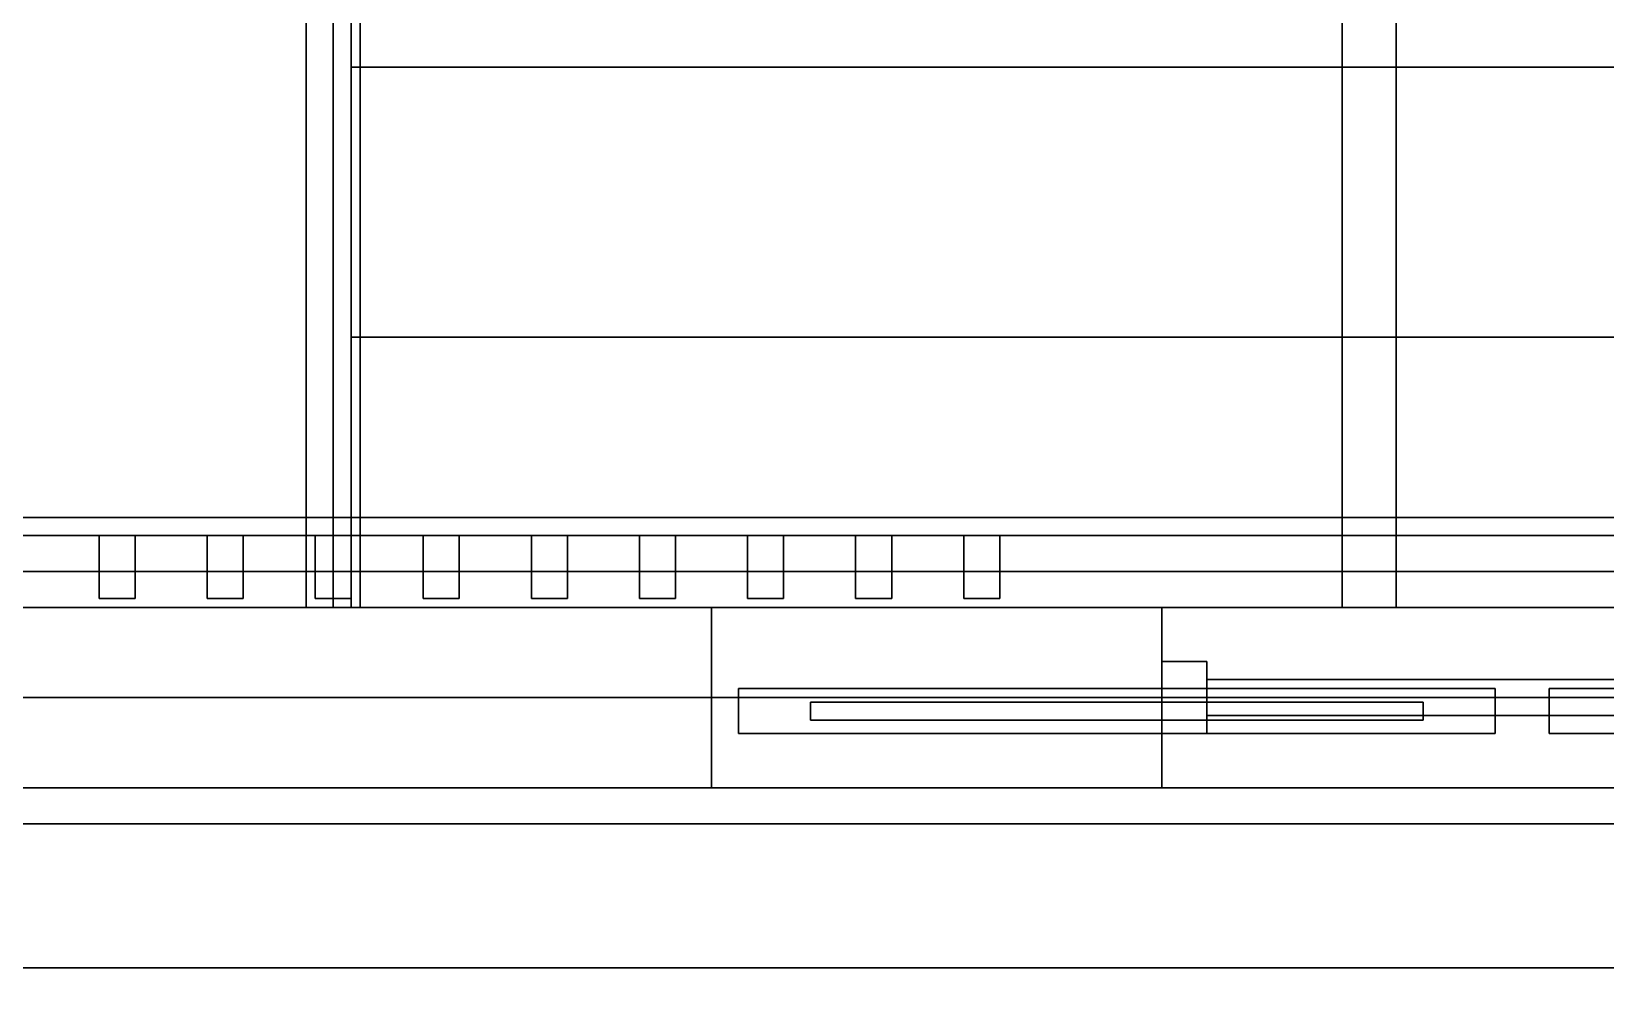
# Model space of a CAD drawing. Header units: millimetres. Extents: x -8000 to 18500, y -500 to 32500.
# Drawn here: x 1245 to 2992, y 9567 to 10640 of the extents above; entities that cross this region are included whole.
import ezdxf

# ---------------------------------------------------------------- set-up
doc = ezdxf.new("R2010")
doc.units = ezdxf.units.MM
for name, color, linetype in [('3D-CANOPY', 7, 'Continuous'), ('3D-COLUMNS', 7, 'Continuous'), ('3D-DOORS', 7, 'Continuous'), ('3D-FINISH', 7, 'Continuous'), ('3D-GLAZING', 7, 'Continuous'), ('3D-LOUVERS', 7, 'Continuous'), ('3D-PERGOLA', 7, 'Continuous'), ('3D-ROOF', 7, 'Continuous'), ('3D-SITE', 7, 'Continuous'), ('3D-SLABS', 7, 'Continuous'), ('3D-STAIRS', 7, 'Continuous'), ('3D-WALLS-EXTR', 7, 'Continuous')]:
    doc.layers.add(name, color=color, linetype=linetype)

msp = doc.modelspace()

# ---------------------------------------------------------------- linework, layer by layer
at = {"layer": '3D-CANOPY', "color": 7}
for points in [[(1580, 10000, 3400), (1580, 11630, 3400), (5020, 11630, 3400), (5020, 10000, 3400)], [(1580, 10000, 3400), (1580, 10000, 3425), (1580, 11630, 3425), (1580, 11630, 3400)], [(1580, 10000, 3425), (5020, 10000, 3425), (5020, 11630, 3425), (1580, 11630, 3425)], [(1600, 10000, 3400), (1600, 11600, 3400), (5000, 11600, 3400), (5000, 10000, 3400)], [(1600, 10000, 3400), (1600, 10000, 3530), (1600, 11600, 3530), (1600, 11600, 3400)], [(1600, 10000, 3530), (5000, 10000, 3530), (5000, 11600, 3530), (1600, 11600, 3530)], [(1580, 10000, 3400), (5020, 10000, 3400), (5020, 10000, 3425), (1580, 10000, 3425)], [(1600, 10000, 3400), (5000, 10000, 3400), (5000, 10000, 3530), (1600, 10000, 3530)]]:
    msp.add_3dface(points, dxfattribs=at)
at = {"layer": '3D-COLUMNS', "color": 7}
for points in [[(0, 9600, 3600), (0, 10000, 3600), (10000, 10000, 3600), (10000, 9600, 3600)], [(0, 10000, 3600), (0, 10000, 3800), (10000, 10000, 3800), (10000, 10000, 3600)], [(0, 9600, 3800), (10000, 9600, 3800), (10000, 10000, 3800), (0, 10000, 3800)], [(0, 9600, 3600), (10000, 9600, 3600), (10000, 9600, 3800), (0, 9600, 3800)]]:
    msp.add_3dface(points, dxfattribs=at)
at = {"layer": '3D-DOORS', "color": 7}
for points in [[(2500, 9860, 4000), (2500, 9940, 4000), (2550, 9940, 4000), (2550, 9860, 4000)], [(2500, 9940, 4000), (2500, 9940, 6500), (2550, 9940, 6500), (2550, 9940, 4000)], [(2500, 9860, 4000), (2500, 9860, 6500), (2500, 9940, 6500), (2500, 9940, 4000)], [(2500, 9860, 6500), (2550, 9860, 6500), (2550, 9940, 6500), (2500, 9940, 6500)], [(2550, 9860, 4000), (2550, 9940, 4000), (2550, 9940, 6500), (2550, 9860, 6500)], [(2030, 9860, 600), (2030, 9910, 600), (2870, 9910, 600), (2870, 9860, 600)], [(2030, 9910, 600), (2030, 9910, 2960), (2870, 9910, 2960), (2870, 9910, 600)], [(2030, 9860, 600), (2030, 9860, 2960), (2030, 9910, 2960), (2030, 9910, 600)], [(2030, 9860, 2960), (2870, 9860, 2960), (2870, 9910, 2960), (2030, 9910, 2960)], [(2870, 9860, 600), (2870, 9910, 600), (2870, 9910, 2960), (2870, 9860, 2960)], [(2930, 9860, 600), (2930, 9910, 600), (3770, 9910, 600), (3770, 9860, 600)], [(2930, 9910, 600), (2930, 9910, 2960), (3770, 9910, 2960), (3770, 9910, 600)], [(2930, 9860, 600), (2930, 9860, 2960), (2930, 9910, 2960), (2930, 9910, 600)], [(2930, 9860, 2960), (3770, 9860, 2960), (3770, 9910, 2960), (2930, 9910, 2960)], [(2030, 9860, 600), (2870, 9860, 600), (2870, 9860, 2960), (2030, 9860, 2960)], [(2500, 9860, 4000), (2550, 9860, 4000), (2550, 9860, 6500), (2500, 9860, 6500)], [(2930, 9860, 600), (3770, 9860, 600), (3770, 9860, 2960), (2930, 9860, 2960)]]:
    msp.add_3dface(points, dxfattribs=at)
at = {"layer": '3D-FINISH', "color": 7}
for points in [[(200, 200, 590), (200, 9800, 590), (9800, 9800, 590), (9800, 200, 590)], [(200, 9800, 590), (200, 9800, 600), (9800, 9800, 600), (9800, 9800, 590)], [(200, 200, 600), (9800, 200, 600), (9800, 9800, 600), (200, 9800, 600)], [(200, 200, 3990), (200, 9800, 3990), (9800, 9800, 3990), (9800, 200, 3990)], [(200, 9800, 3990), (200, 9800, 4000), (9800, 9800, 4000), (9800, 9800, 3990)], [(200, 200, 4000), (9800, 200, 4000), (9800, 9800, 4000), (200, 9800, 4000)]]:
    msp.add_3dface(points, dxfattribs=at)
at = {"layer": '3D-GLAZING', "color": 7}
for points in [[(2550, 9880, 4000), (2550, 9920, 4000), (7450, 9920, 4000), (7450, 9880, 4000)], [(2550, 9920, 4000), (2550, 9920, 6480), (7450, 9920, 6480), (7450, 9920, 4000)], [(2550, 9880, 4000), (2550, 9880, 6480), (2550, 9920, 6480), (2550, 9920, 4000)], [(2550, 9880, 6480), (7450, 9880, 6480), (7450, 9920, 6480), (2550, 9920, 6480)], [(2110, 9875, 700), (2110, 9895, 700), (2790, 9895, 700), (2790, 9875, 700)], [(2110, 9895, 700), (2110, 9895, 2860), (2790, 9895, 2860), (2790, 9895, 700)], [(2110, 9875, 700), (2110, 9875, 2860), (2110, 9895, 2860), (2110, 9895, 700)], [(2110, 9875, 2860), (2790, 9875, 2860), (2790, 9895, 2860), (2110, 9895, 2860)], [(2790, 9875, 700), (2790, 9895, 700), (2790, 9895, 2860), (2790, 9875, 2860)], [(2110, 9875, 700), (2790, 9875, 700), (2790, 9875, 2860), (2110, 9875, 2860)], [(2550, 9880, 4000), (7450, 9880, 4000), (7450, 9880, 6480), (2550, 9880, 6480)]]:
    msp.add_3dface(points, dxfattribs=at)
at = {"layer": '3D-LOUVERS', "color": 7}
for points in [[(1320, 10010, 4000), (1320, 10080, 4000), (1360, 10080, 4000), (1360, 10010, 4000)], [(1320, 10080, 4000), (1320, 10080, 6800), (1360, 10080, 6800), (1360, 10080, 4000)], [(1320, 10010, 4000), (1320, 10010, 6800), (1320, 10080, 6800), (1320, 10080, 4000)], [(1320, 10010, 6800), (1360, 10010, 6800), (1360, 10080, 6800), (1320, 10080, 6800)], [(1360, 10010, 4000), (1360, 10080, 4000), (1360, 10080, 6800), (1360, 10010, 6800)], [(1440, 10010, 4000), (1440, 10080, 4000), (1480, 10080, 4000), (1480, 10010, 4000)], [(1440, 10080, 4000), (1440, 10080, 6800), (1480, 10080, 6800), (1480, 10080, 4000)], [(1440, 10010, 4000), (1440, 10010, 6800), (1440, 10080, 6800), (1440, 10080, 4000)], [(1440, 10010, 6800), (1480, 10010, 6800), (1480, 10080, 6800), (1440, 10080, 6800)], [(1480, 10010, 4000), (1480, 10080, 4000), (1480, 10080, 6800), (1480, 10010, 6800)], [(1560, 10010, 4000), (1560, 10080, 4000), (1600, 10080, 4000), (1600, 10010, 4000)], [(1560, 10080, 4000), (1560, 10080, 6800), (1600, 10080, 6800), (1600, 10080, 4000)], [(1560, 10010, 4000), (1560, 10010, 6800), (1560, 10080, 6800), (1560, 10080, 4000)], [(1560, 10010, 6800), (1600, 10010, 6800), (1600, 10080, 6800), (1560, 10080, 6800)], [(1600, 10010, 4000), (1600, 10080, 4000), (1600, 10080, 6800), (1600, 10010, 6800)], [(1680, 10010, 4000), (1680, 10080, 4000), (1720, 10080, 4000), (1720, 10010, 4000)], [(1680, 10080, 4000), (1680, 10080, 6800), (1720, 10080, 6800), (1720, 10080, 4000)], [(1680, 10010, 4000), (1680, 10010, 6800), (1680, 10080, 6800), (1680, 10080, 4000)], [(1680, 10010, 6800), (1720, 10010, 6800), (1720, 10080, 6800), (1680, 10080, 6800)], [(1720, 10010, 4000), (1720, 10080, 4000), (1720, 10080, 6800), (1720, 10010, 6800)], [(1800, 10010, 4000), (1800, 10080, 4000), (1840, 10080, 4000), (1840, 10010, 4000)], [(1800, 10080, 4000), (1800, 10080, 6800), (1840, 10080, 6800), (1840, 10080, 4000)], [(1800, 10010, 4000), (1800, 10010, 6800), (1800, 10080, 6800), (1800, 10080, 4000)], [(1800, 10010, 6800), (1840, 10010, 6800), (1840, 10080, 6800), (1800, 10080, 6800)], [(1840, 10010, 4000), (1840, 10080, 4000), (1840, 10080, 6800), (1840, 10010, 6800)], [(1920, 10010, 4000), (1920, 10080, 4000), (1960, 10080, 4000), (1960, 10010, 4000)], [(1920, 10080, 4000), (1920, 10080, 6800), (1960, 10080, 6800), (1960, 10080, 4000)], [(1920, 10010, 4000), (1920, 10010, 6800), (1920, 10080, 6800), (1920, 10080, 4000)], [(1920, 10010, 6800), (1960, 10010, 6800), (1960, 10080, 6800), (1920, 10080, 6800)], [(1960, 10010, 4000), (1960, 10080, 4000), (1960, 10080, 6800), (1960, 10010, 6800)], [(2040, 10010, 4000), (2040, 10080, 4000), (2080, 10080, 4000), (2080, 10010, 4000)], [(2040, 10080, 4000), (2040, 10080, 6800), (2080, 10080, 6800), (2080, 10080, 4000)], [(2040, 10010, 4000), (2040, 10010, 6800), (2040, 10080, 6800), (2040, 10080, 4000)], [(2040, 10010, 6800), (2080, 10010, 6800), (2080, 10080, 6800), (2040, 10080, 6800)], [(2080, 10010, 4000), (2080, 10080, 4000), (2080, 10080, 6800), (2080, 10010, 6800)], [(2160, 10010, 4000), (2160, 10080, 4000), (2200, 10080, 4000), (2200, 10010, 4000)], [(2160, 10080, 4000), (2160, 10080, 6800), (2200, 10080, 6800), (2200, 10080, 4000)], [(2160, 10010, 4000), (2160, 10010, 6800), (2160, 10080, 6800), (2160, 10080, 4000)], [(2160, 10010, 6800), (2200, 10010, 6800), (2200, 10080, 6800), (2160, 10080, 6800)], [(2200, 10010, 4000), (2200, 10080, 4000), (2200, 10080, 6800), (2200, 10010, 6800)], [(2280, 10010, 4000), (2280, 10080, 4000), (2320, 10080, 4000), (2320, 10010, 4000)], [(2280, 10080, 4000), (2280, 10080, 6800), (2320, 10080, 6800), (2320, 10080, 4000)], [(2280, 10010, 4000), (2280, 10010, 6800), (2280, 10080, 6800), (2280, 10080, 4000)], [(2280, 10010, 6800), (2320, 10010, 6800), (2320, 10080, 6800), (2280, 10080, 6800)], [(2320, 10010, 4000), (2320, 10080, 4000), (2320, 10080, 6800), (2320, 10010, 6800)], [(1320, 10010, 4000), (1360, 10010, 4000), (1360, 10010, 6800), (1320, 10010, 6800)], [(1440, 10010, 4000), (1480, 10010, 4000), (1480, 10010, 6800), (1440, 10010, 6800)], [(1560, 10010, 4000), (1600, 10010, 4000), (1600, 10010, 6800), (1560, 10010, 6800)], [(1680, 10010, 4000), (1720, 10010, 4000), (1720, 10010, 6800), (1680, 10010, 6800)], [(1800, 10010, 4000), (1840, 10010, 4000), (1840, 10010, 6800), (1800, 10010, 6800)], [(1920, 10010, 4000), (1960, 10010, 4000), (1960, 10010, 6800), (1920, 10010, 6800)], [(2040, 10010, 4000), (2080, 10010, 4000), (2080, 10010, 6800), (2040, 10010, 6800)], [(2160, 10010, 4000), (2200, 10010, 4000), (2200, 10010, 6800), (2160, 10010, 6800)], [(2280, 10010, 4000), (2320, 10010, 4000), (2320, 10010, 6800), (2280, 10010, 6800)]]:
    msp.add_3dface(points, dxfattribs=at)
at = {"layer": '3D-PERGOLA', "color": 7}
for points in [[(1550, 10000, 6780), (1550, 12480, 6780), (1610, 12480, 6780), (1610, 10000, 6780)], [(1550, 10000, 6780), (1550, 10000, 6900), (1550, 12480, 6900), (1550, 12480, 6780)], [(1550, 10000, 6900), (1610, 10000, 6900), (1610, 12480, 6900), (1550, 12480, 6900)], [(1610, 10000, 6780), (1610, 12480, 6780), (1610, 12480, 6900), (1610, 10000, 6900)], [(2700, 10000, 6780), (2700, 12480, 6780), (2760, 12480, 6780), (2760, 10000, 6780)], [(2700, 10000, 6780), (2700, 10000, 6900), (2700, 12480, 6900), (2700, 12480, 6780)], [(2700, 10000, 6900), (2760, 10000, 6900), (2760, 12480, 6900), (2700, 12480, 6900)], [(2760, 10000, 6780), (2760, 12480, 6780), (2760, 12480, 6900), (2760, 10000, 6900)], [(0, 10000, 6720), (0, 10080, 6720), (10000, 10080, 6720), (10000, 10000, 6720)], [(0, 10080, 6720), (0, 10080, 6900), (10000, 10080, 6900), (10000, 10080, 6720)], [(0, 10000, 6900), (10000, 10000, 6900), (10000, 10080, 6900), (0, 10080, 6900)], [(0, 10000, 6720), (10000, 10000, 6720), (10000, 10000, 6900), (0, 10000, 6900)], [(1550, 10000, 6780), (1610, 10000, 6780), (1610, 10000, 6900), (1550, 10000, 6900)], [(2700, 10000, 6780), (2760, 10000, 6780), (2760, 10000, 6900), (2700, 10000, 6900)]]:
    msp.add_3dface(points, dxfattribs=at)
at = {"layer": '3D-ROOF', "color": 7}
for points in [[(-40, 9760, 7780), (-40, 10040, 7780), (10040, 10040, 7780), (10040, 9760, 7780)], [(-40, 10040, 7780), (-40, 10040, 7830), (10040, 10040, 7830), (10040, 10040, 7780)], [(-40, 9760, 7830), (10040, 9760, 7830), (10040, 10040, 7830), (-40, 10040, 7830)], [(0, 0, 7000), (0, 10000, 7000), (10000, 10000, 7000), (10000, 0, 7000)], [(0, 10000, 7000), (0, 10000, 7200), (10000, 10000, 7200), (10000, 10000, 7000)], [(0, 0, 7200), (10000, 0, 7200), (10000, 10000, 7200), (0, 10000, 7200)], [(0, 9800, 7200), (0, 10000, 7200), (10000, 10000, 7200), (10000, 9800, 7200)], [(0, 10000, 7200), (0, 10000, 7800), (10000, 10000, 7800), (10000, 10000, 7200)], [(0, 9800, 7800), (10000, 9800, 7800), (10000, 10000, 7800), (0, 10000, 7800)], [(0, 9800, 7200), (10000, 9800, 7200), (10000, 9800, 7800), (0, 9800, 7800)], [(-40, 9760, 7780), (10040, 9760, 7780), (10040, 9760, 7830), (-40, 9760, 7830)]]:
    msp.add_3dface(points, dxfattribs=at)
at = {"layer": '3D-SITE', "color": 7}
for points in [[(-3000, 9900, -30), (-3000, 25500, -30), (13000, 25500, -30), (13000, 9900, -30)], [(-3000, 9900), (13000, 9900), (13000, 25500), (-3000, 25500)], [(-3000, 9900), (-3000, 10100), (13000, 10100), (13000, 9900)], [(-3000, 10100), (-3000, 10100, 160), (13000, 10100, 160), (13000, 10100)], [(-3000, 9900, 160), (13000, 9900, 160), (13000, 10100, 160), (-3000, 10100, 160)], [(-3000, 9900, -30), (13000, 9900, -30), (13000, 9900), (-3000, 9900)], [(-3000, 9900), (13000, 9900), (13000, 9900, 160), (-3000, 9900, 160)]]:
    msp.add_3dface(points, dxfattribs=at)
at = {"layer": '3D-SLABS', "color": 7}
for points in [[(0, 10000, 3800), (0, 12500, 3800), (10000, 12500, 3800), (10000, 10000, 3800)], [(0, 10000, 3950), (10000, 10000, 3950), (10000, 12500, 3950), (0, 12500, 3950)], [(0, 0), (0, 10000), (10000, 10000), (10000, 0)], [(0, 10000), (0, 10000, 600), (10000, 10000, 600), (10000, 10000)], [(0, 0, 600), (10000, 0, 600), (10000, 10000, 600), (0, 10000, 600)], [(0, 7500, 3800), (0, 10000, 3800), (10000, 10000, 3800), (10000, 7500, 3800)], [(0, 10000, 3800), (0, 10000, 4000), (10000, 10000, 4000), (10000, 10000, 3800)], [(0, 7500, 4000), (10000, 7500, 4000), (10000, 10000, 4000), (0, 10000, 4000)], [(0, 10000, 3800), (10000, 10000, 3800), (10000, 10000, 3950), (0, 10000, 3950)]]:
    msp.add_3dface(points, dxfattribs=at)
at = {"layer": '3D-STAIRS', "color": 7}
for points in [[(1600, 10600), (1600, 10900), (4200, 10900), (4200, 10600)], [(1600, 10600), (1600, 10600, 200), (1600, 10900, 200), (1600, 10900)], [(1600, 10600, 200), (4200, 10600, 200), (4200, 10900, 200), (1600, 10900, 200)], [(1600, 10600), (4200, 10600), (4200, 10600, 200), (1600, 10600, 200)], [(1600, 10300), (1600, 10600), (4200, 10600), (4200, 10300)], [(1600, 10600), (1600, 10600, 400), (4200, 10600, 400), (4200, 10600)], [(1600, 10300), (1600, 10300, 400), (1600, 10600, 400), (1600, 10600)], [(1600, 10300, 400), (4200, 10300, 400), (4200, 10600, 400), (1600, 10600, 400)], [(1600, 10300), (4200, 10300), (4200, 10300, 400), (1600, 10300, 400)], [(1600, 10000), (1600, 10300), (4200, 10300), (4200, 10000)], [(1600, 10300), (1600, 10300, 600), (4200, 10300, 600), (4200, 10300)], [(1600, 10000), (1600, 10000, 600), (1600, 10300, 600), (1600, 10300)], [(1600, 10000, 600), (4200, 10000, 600), (4200, 10300, 600), (1600, 10300, 600)], [(1600, 10000), (4200, 10000), (4200, 10000, 600), (1600, 10000, 600)]]:
    msp.add_3dface(points, dxfattribs=at)
at = {"layer": '3D-WALLS-EXTR', "color": 7}
for points in [[(0, 9800, 600), (0, 10000, 600), (2000, 10000, 600), (2000, 9800, 600)], [(0, 10000, 600), (0, 10000, 3800), (2000, 10000, 3800), (2000, 10000, 600)], [(0, 9800, 3800), (2000, 9800, 3800), (2000, 10000, 3800), (0, 10000, 3800)], [(0, 9800, 4000), (0, 10000, 4000), (2500, 10000, 4000), (2500, 9800, 4000)], [(0, 10000, 4000), (0, 10000, 7000), (2500, 10000, 7000), (2500, 10000, 4000)], [(0, 9800, 7000), (2500, 9800, 7000), (2500, 10000, 7000), (0, 10000, 7000)], [(2000, 9800, 600), (2000, 10000, 600), (2000, 10000, 3800), (2000, 9800, 3800)], [(2000, 9800, 3000), (2000, 10000, 3000), (3800, 10000, 3000), (3800, 9800, 3000)], [(2000, 10000, 3000), (2000, 10000, 3800), (3800, 10000, 3800), (3800, 10000, 3000)], [(2000, 9800, 3000), (2000, 9800, 3800), (2000, 10000, 3800), (2000, 10000, 3000)], [(2000, 9800, 3800), (3800, 9800, 3800), (3800, 10000, 3800), (2000, 10000, 3800)], [(2500, 9800, 4000), (2500, 10000, 4000), (2500, 10000, 7000), (2500, 9800, 7000)], [(2500, 9800, 6500), (2500, 10000, 6500), (7500, 10000, 6500), (7500, 9800, 6500)], [(2500, 10000, 6500), (2500, 10000, 7000), (7500, 10000, 7000), (7500, 10000, 6500)], [(2500, 9800, 6500), (2500, 9800, 7000), (2500, 10000, 7000), (2500, 10000, 6500)], [(2500, 9800, 7000), (7500, 9800, 7000), (7500, 10000, 7000), (2500, 10000, 7000)], [(0, 9800, 600), (2000, 9800, 600), (2000, 9800, 3800), (0, 9800, 3800)], [(0, 9800, 4000), (2500, 9800, 4000), (2500, 9800, 7000), (0, 9800, 7000)], [(2000, 9800, 3000), (3800, 9800, 3000), (3800, 9800, 3800), (2000, 9800, 3800)], [(2500, 9800, 6500), (7500, 9800, 6500), (7500, 9800, 7000), (2500, 9800, 7000)]]:
    msp.add_3dface(points, dxfattribs=at)

doc.saveas('drawing.dxf')
